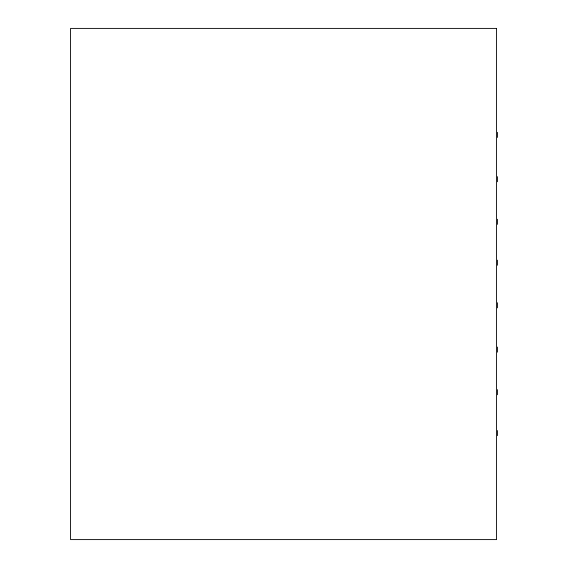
<?xml version="1.0" encoding="UTF-8"?>
<svg xmlns="http://www.w3.org/2000/svg" width="568" height="568" viewBox="0 0 568 568"><rect width="100%" height="100%" fill="white"/><g stroke="black" fill="none" stroke-linecap="round" stroke-linejoin="round"><path stroke-width="0.85" d="M497.426 132.344L497.426 137.456M497.426 176.648L497.426 181.76M497.426 219.248L497.426 224.36M497.426 260.144L497.426 265.256M497.426 302.744L497.426 307.856M497.426 347.048L497.426 352.16M497.426 389.648L497.426 394.76M497.426 430.544L497.426 435.656M496.574 28.4L70.574 28.4L70.574 539.6L496.574 539.6L496.574 28.4"/></g></svg>
